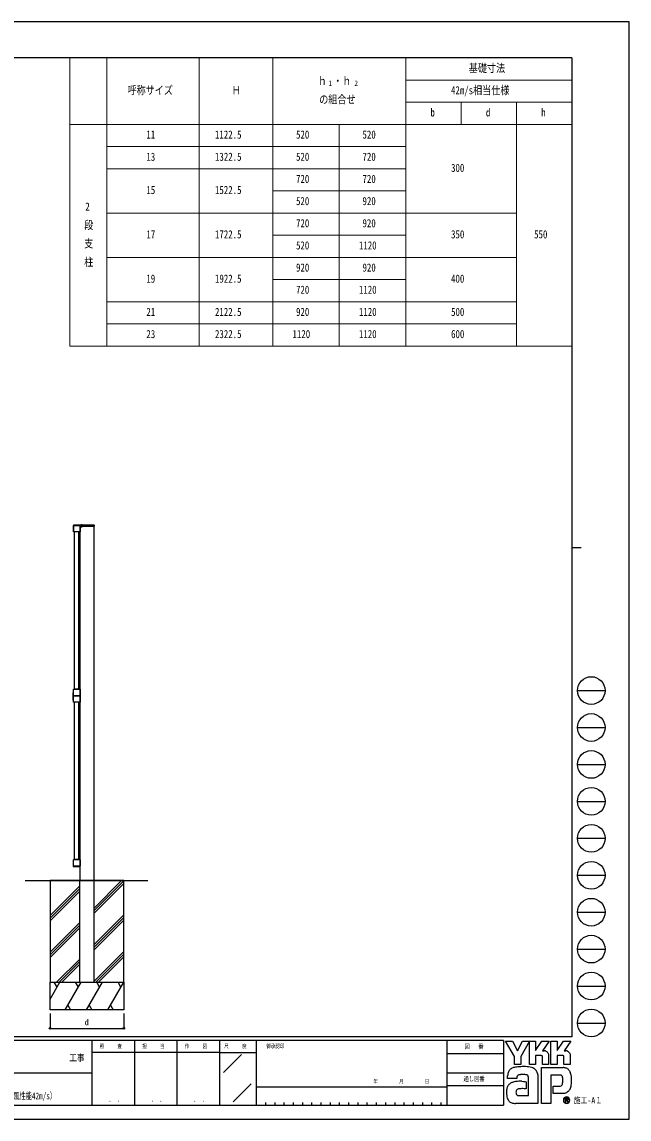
# Model space of a CAD drawing. Units: millimetres, scale not verified. Extents: x -4205 to 4205, y -2970 to 2970.
# Drawn here: x 915 to 4205, y -2970 to 2970 of the extents above; entities that cross this region are included whole.
import ezdxf
from ezdxf.enums import TextEntityAlignment as Align

# ---------------------------------------------------------------- set-up
doc = ezdxf.new("R2010")
doc.units = ezdxf.units.MM
doc.header["$LTSCALE"] = 16
doc.layers.add('0-1_TABLE1', color=7, linetype='Continuous', lineweight=18)
for name, color, linetype in [('0-2_USER1', 3, 'Continuous'), ('0-3_YKK_12', 2, 'Continuous'), ('0-4_YKK_A1', 4, 'Continuous'), ('0-5_YKK_D', 6, 'Continuous'), ('0-6_YKK_ZWAK', 7, 'Continuous')]:
    doc.layers.add(name, color=color, linetype=linetype)
doc.styles.add('ＭＳ ゴシック', font='')
doc.styles.get('ＭＳ ゴシック').set_extended_font_data('MS Gothic')

msp = doc.modelspace()

# ---------------------------------------------------------------- linework, layer by layer
at = {"layer": '0-1_TABLE1'}
for p, q in [((1175.02, 2775), (3895.02, 2775)), ((1175.02, 2775), (1175.02, 1215)), ((1375.02, 2775), (1375.02, 1215)), ((1875.02, 2775), (1875.02, 1215)), ((2275.02, 2775), (2275.02, 1215)), ((2995.02, 2775), (2995.02, 1215)), ((3895.02, 2775), (3895.02, 1215)), ((2995.02, 2655), (3895.02, 2655)), ((2995.02, 2535), (3895.02, 2535)), ((3295.02, 2535), (3295.02, 2415)), ((3595.02, 2535), (3595.02, 1215)), ((1175.02, 2415), (3895.02, 2415)), ((2635.02, 2415), (2635.02, 1215)), ((1375.02, 2295), (2995.02, 2295)), ((1375.02, 2175), (2995.02, 2175)), ((2275.02, 2055), (2995.02, 2055)), ((1375.02, 1935), (3595.02, 1935)), ((2275.02, 1815), (2995.02, 1815)), ((1375.02, 1695), (3595.02, 1695)), ((2275.02, 1575), (2995.02, 1575)), ((1375.02, 1455), (3595.02, 1455)), ((1375.02, 1335), (3595.02, 1335)), ((1175.02, 1215), (3895.02, 1215))]:
    msp.add_line(p, q, dxfattribs=at)
at = {"layer": '0-3_YKK_12'}
msp.add_line((1238.83, 251.63), (1238.83, 232.86), dxfattribs=at)
at = {"layer": '0-4_YKK_A1'}
for p, q in [((1194.59, 214.4), (1194.34, 242.69)), ((1194.6, 210.05), (1194.6, 243.55)), ((1195.63, 209.91), (1195.34, 242.4)), ((1195.58, 244.53), (1230.08, 244.53)), ((1196.83, 243.42), (1230.33, 243.42)), ((1197.13, 209.92), (1196.83, 243.42)), ((1269.83, 245.92), (1197.54, 245.92)), ((1307.33, 244.92), (1197.84, 244.92)), ((1233.33, 240.42), (1228.83, 244.92)), ((1228.83, 243.42), (1228.83, -1679.08)), ((1231.07, 243.55), (1231.07, 210.05)), ((1233.33, 240.42), (1308.83, 240.42)), ((1306.83, -1679.08), (1306.83, 240.42)), ((1308.83, 240.42), (1308.83, 243.42)), ((1195.8, 209.06), (1195.58, 209.06)), ((1197.13, 209.92), (1195.63, 209.91)), ((1195.81, 209.07), (1196.08, 209.26)), ((1203.83, 209.26), (1196.08, 209.26)), ((1199.03, 208.92), (1199.03, -642.08)), ((1227.33, 208.92), (1199.03, 208.92)), ((1204.83, 209.32), (1203.83, 209.26)), ((1220.83, 209.32), (1204.83, 209.32)), ((1210.33, 208.92), (1210.33, 209.32)), ((1222.53, 208.92), (1222.53, 209.26)), ((1222.53, 208.92), (1222.53, -642.08)), ((1223.33, 208.92), (1223.33, -642.08)), ((1229.86, 209.07), (1229.58, 209.26)), ((1230.08, 209.06), (1229.86, 209.06)), ((1194.6, -676.71), (1194.6, -643.21)), ((1195.58, -642.23), (1195.8, -642.23)), ((1195.81, -642.23), (1196.08, -642.42)), ((1204.83, -642.48), (1220.83, -642.48)), ((1210.33, -642.58), (1210.33, -642.08)), ((1220.83, -642.48), (1221.83, -642.42)), ((1221.83, -642.42), (1229.58, -642.42)), ((1222.53, -642.68), (1222.53, -642.08)), ((1229.86, -642.23), (1229.58, -642.42)), ((1229.86, -642.23), (1230.08, -642.23)), ((1231.07, -643.21), (1231.07, -676.71)), ((1193.33, -701.28), (1193.33, -661.88)), ((1193.63, -661.58), (1194.58, -661.58)), ((1194.58, -701.58), (1193.63, -701.58)), ((1194.6, -712.45), (1194.6, -678.95)), ((1230.08, -677.69), (1195.58, -677.69)), ((1195.58, -677.97), (1230.08, -677.97)), ((1231.07, -678.95), (1231.07, -712.45)), ((1195.8, -713.44), (1195.58, -713.44)), ((1195.81, -713.43), (1196.08, -713.24)), ((1203.83, -713.24), (1196.08, -713.24)), ((1199.03, -713.58), (1199.03, -1564.58)), ((1227.33, -713.58), (1199.03, -713.58)), ((1204.83, -713.18), (1203.83, -713.24)), ((1220.83, -713.18), (1204.83, -713.18)), ((1210.33, -713.58), (1210.33, -713.18)), ((1222.53, -713.58), (1222.53, -713.24)), ((1222.53, -713.58), (1222.53, -1564.58)), ((1223.33, -713.58), (1223.33, -1564.58)), ((1229.86, -713.43), (1229.58, -713.24)), ((1230.08, -713.44), (1229.86, -713.44)), ((1193.33, -1584.38), (1193.33, -1601.15)), ((1194.6, -1584.08), (1193.63, -1584.08)), ((1194.26, -1602.15), (1228.83, -1604.62)), ((1194.6, -1599.21), (1194.6, -1565.71)), ((1195.58, -1564.73), (1195.8, -1564.73)), ((1230.08, -1600.19), (1195.58, -1600.19)), ((1195.81, -1564.73), (1196.08, -1564.92)), ((1204.83, -1564.98), (1220.83, -1564.98)), ((1210.33, -1565.08), (1210.33, -1564.58)), ((1220.83, -1564.98), (1221.83, -1564.92)), ((1221.83, -1564.92), (1229.58, -1564.92)), ((1222.53, -1565.18), (1222.53, -1564.58)), ((1229.86, -1564.73), (1229.58, -1564.92)), ((1229.86, -1564.73), (1230.08, -1564.73)), ((1231.07, -1565.71), (1231.07, -1599.21)), ((932.18, -1679.08), (1597.51, -1679.08)), ((1067.83, -1868.56), (1228.83, -1707.56)), ((1067.83, -1882.7), (1228.83, -1721.7)), ((1228.83, -2229.08), (1228.83, -1679.08)), ((1306.83, -2229.08), (1306.83, -1679.08)), ((1306.83, -1841.69), (1469.45, -1679.08)), ((1306.83, -1827.55), (1455.31, -1679.08)), ((1306.83, -1855.84), (1467.83, -1694.84)), ((1067.83, -1896.84), (1228.83, -1735.85)), ((1306.83, -2025.54), (1467.83, -1864.54)), ((1306.83, -2039.68), (1467.83, -1878.68)), ((1306.83, -2053.82), (1467.83, -1892.83)), ((1067.83, -2066.55), (1228.83, -1905.55)), ((1067.83, -2080.69), (1228.83, -1919.69)), ((1067.83, -2094.83), (1228.83, -1933.84)), ((1306.83, -2223.53), (1467.83, -2062.53)), ((1315.42, -2229.08), (1467.83, -2076.67)), ((1103.29, -2229.08), (1228.83, -2103.54)), ((1117.43, -2229.08), (1228.83, -2117.68)), ((1131.58, -2229.08), (1228.83, -2131.82)), ((1329.57, -2229.08), (1467.83, -2090.81)), ((1067.83, -2320.59), (1120.67, -2229.08)), ((1105.67, -2255.06), (1090.66, -2229.08)), ((1149.53, -2379.08), (1236.14, -2229.08)), ((1221.13, -2255.06), (1206.13, -2229.08)), ((1265, -2379.08), (1351.61, -2229.08)), ((1336.61, -2255.06), (1321.6, -2229.08)), ((1380.47, -2379.08), (1467.08, -2229.08)), ((1452.07, -2255.06), (1437.07, -2229.08)), ((1164.53, -2353.1), (1179.53, -2379.08)), ((1280, -2353.1), (1295, -2379.08)), ((1395.47, -2353.1), (1410.47, -2379.08))]:
    msp.add_line(p, q, dxfattribs=at)
for points in [[(1227.33, 208.92), (1227.33, -642.08), (1199.03, -642.08)], [(1229.58, 209.26), (1221.83, 209.26), (1220.83, 209.32)], [(1196.08, -642.42), (1203.83, -642.42), (1204.83, -642.48)], [(1227.33, -713.58), (1227.33, -1564.58), (1199.03, -1564.58)], [(1229.58, -713.24), (1221.83, -713.24), (1220.83, -713.18)], [(1196.08, -1564.92), (1203.83, -1564.92), (1204.83, -1564.98)]]:
    msp.add_lwpolyline(points, dxfattribs=at)
for points in [[(1067.83, -2229.08), (1467.83, -2229.08), (1467.83, -1679.08), (1067.83, -1679.08)], [(1067.83, -2229.08), (1467.83, -2229.08), (1467.83, -2379.08), (1067.83, -2379.08)]]:
    msp.add_lwpolyline(points, close=True, dxfattribs=at)
for centre, radius, start, end in [((1197.54, 242.72), 3.2, 90, 180.5), ((1195.58, 243.55), 0.981, 90, 180), ((1197.84, 242.42), 2.5, 90, 180.5), ((1230.08, 243.55), 0.981, 0, 90), ((1269.83, 244.92), 1, 0, 90), ((1307.33, 243.42), 1.5, 0, 90), ((1195.59, 214.41), 1, 180.5, 270.5), ((1195.58, 210.05), 0.981, 180, 270), ((1230.08, 210.05), 0.981, 270, 0), ((1195.58, -643.21), 0.981, 90, 180), ((1230.08, -643.21), 0.981, 0, 90), ((1193.63, -661.88), 0.3, 90, 180), ((1193.63, -701.28), 0.3, 180, 270), ((1195.58, -676.71), 0.981, 180, 270), ((1195.58, -678.95), 0.981, 90, 180), ((1195.58, -712.45), 0.981, 180, 270), ((1230.08, -676.71), 0.981, 270, 0), ((1230.08, -678.95), 0.981, 0, 90), ((1230.08, -712.45), 0.981, 270, 0), ((1193.63, -1584.38), 0.3, 90, 180), ((1194.33, -1601.15), 1, 180, 265.91438), ((1195.58, -1565.71), 0.981, 90, 180), ((1195.58, -1599.21), 0.981, 180, 270), ((1230.08, -1565.71), 0.981, 0, 90), ((1230.08, -1599.21), 0.981, 270, 0)]:
    msp.add_arc(centre, radius, start, end, dxfattribs=at)
at = {"layer": '0-5_YKK_D'}
for p, q in [((1067.83, -2399.08), (1067.83, -2480.08)), ((1467.83, -2399.08), (1467.83, -2480.08)), ((1067.83, -2479.08), (1467.83, -2479.08))]:
    msp.add_line(p, q, dxfattribs=at)
for centre in [(1067.83, -2479.08), (1467.83, -2479.08)]:
    msp.add_circle(centre, 4.25, dxfattribs=at)
at = {"layer": '0-6_YKK_ZWAK'}
for p, q in [((3895.02, 2775), (-3904.98, 2775)), ((3895.02, 2775), (3895.02, -2525)), ((3895.02, 125), (3945.02, 125)), ((3925.02, -650), (4075.02, -650)), ((3925.02, -850), (4075.02, -850)), ((3925.02, -1050), (4075.02, -1050)), ((3925.02, -1250), (4075.02, -1250)), ((3925.02, -1450), (4075.02, -1450)), ((3925.02, -1650), (4075.02, -1650)), ((3925.02, -1850), (4075.02, -1850)), ((3925.02, -2050), (4075.02, -2050)), ((3925.02, -2250), (4075.02, -2250)), ((3925.02, -2450), (4075.02, -2450)), ((3895.02, -2525), (-3904.98, -2525)), ((1295.02, -2545), (-4.98, -2545)), ((1525.02, -2545), (1525.02, -2895)), ((1755.02, -2545), (1755.02, -2895)), ((1985.02, -2545), (1985.02, -2895)), ((2185.02, -2545), (1985.02, -2545)), ((3217.52, -2545), (2185.02, -2545)), ((2185.02, -2545), (2185.02, -2895)), ((3217.52, -2545), (3217.52, -2895)), ((3525.02, -2545), (3217.52, -2545)), ((3525.02, -2545), (3525.02, -2895)), ((1985.02, -2610), (1295.02, -2610)), ((1985.02, -2610), (2185.02, -2610)), ((2007.1, -2718.29), (2105.04, -2620.36)), ((3217.52, -2615), (3525.02, -2615)), ((-4.98, -2720), (1295.02, -2720)), ((3217.52, -2720), (3525.02, -2720)), ((2060.67, -2875.99), (2156.89, -2779.77)), ((3525.02, -2790), (3217.52, -2790)), ((2185.02, -2795), (3217.52, -2795)), ((-4.98, -2895), (1295.02, -2895)), ((1295.02, -2895), (1985.02, -2895)), ((1985.02, -2895), (2185.02, -2895)), ((2185.02, -2895), (3217.52, -2895)), ((2235.02, -2880), (2235.02, -2895)), ((2285.02, -2880), (2285.02, -2895)), ((2335.02, -2880), (2335.02, -2895)), ((2385.02, -2880), (2385.02, -2895)), ((2435.02, -2880), (2435.02, -2895)), ((2485.02, -2880), (2485.02, -2895)), ((2535.02, -2880), (2535.02, -2895)), ((2585.02, -2880), (2585.02, -2895)), ((2635.02, -2880), (2635.02, -2895)), ((2685.02, -2880), (2685.02, -2895)), ((2735.02, -2880), (2735.02, -2895)), ((2785.02, -2880), (2785.02, -2895)), ((2835.02, -2880), (2835.02, -2895)), ((2885.02, -2880), (2885.02, -2895)), ((2935.02, -2880), (2935.02, -2895)), ((2985.02, -2880), (2985.02, -2895)), ((3035.02, -2880), (3035.02, -2895)), ((3085.02, -2880), (3085.02, -2895)), ((3135.02, -2880), (3135.02, -2895)), ((3185.02, -2880), (3185.02, -2895)), ((3217.52, -2895), (3525.02, -2895)), ((3866.67, -2883.98), (3866.67, -2883.98))]:
    msp.add_line(p, q, dxfattribs=at)
for points in [[(-4205, -2970), (4205, -2970), (4205, 2970), (-4205, 2970)], [(3536.02, -2548), (3572.83, -2548), (3600.47, -2600.1), (3628.04, -2548), (3664.88, -2548), (3617.67, -2631.99), (3617.67, -2674.13), (3584.1, -2674.13), (3584.1, -2630.86)]]:
    msp.add_lwpolyline(points, close=True, dxfattribs=at)
for points in [[(1985.02, -2545), (1295.02, -2545), (1295.02, -2895)], [(3730.55, -2626.61), (3698.77, -2626.61), (3698.77, -2674.1), (3664.91, -2674.1), (3664.91, -2548), (3698.77, -2548), (3698.77, -2599.58), (3732.07, -2548), (3771.84, -2548), (3736.16, -2600.21), (3737.42, -2600.21), (3738.82, -2600.21), (3740.25, -2600.21), (3741.63, -2600.21), (3742.87, -2600.21), (3743.86, -2600.21), (3744.52, -2600.21), (3744.77, -2600.21)], [(3847.51, -2626.61), (3815.77, -2626.61), (3815.77, -2674.13), (3781.9, -2674.13), (3781.9, -2548), (3815.77, -2548), (3815.77, -2599.58), (3849.03, -2548), (3888.8, -2548), (3853.12, -2600.21), (3854.4, -2600.21), (3855.8, -2600.21), (3857.24, -2600.21), (3858.61, -2600.21), (3859.84, -2600.21), (3860.83, -2600.21), (3861.49, -2600.21), (3861.73, -2600.21)], [(3754.51, -2602.21), (3758.55, -2604.52), (3761.97, -2607.53), (3764.73, -2611.12), (3766.76, -2615.15), (3768.01, -2619.5), (3768.44, -2624.04), (3768.44, -2674.22), (3735.41, -2674.22), (3735.41, -2631.41)], [(3871.48, -2602.21), (3875.54, -2604.52), (3878.97, -2607.53), (3881.74, -2611.12), (3883.78, -2615.15), (3885.05, -2619.5), (3885.48, -2624.04), (3885.48, -2674.13), (3852.37, -2674.13), (3852.37, -2631.41)], [(3604.8, -2732.31), (3602.47, -2733.62), (3600.66, -2735.22), (3599.29, -2737.08), (3598.29, -2739.2), (3597.61, -2741.53), (3597.16, -2744.07), (3596.89, -2746.79), (3596.73, -2749.67), (3546.74, -2749.79), (3546.89, -2742.95), (3547.17, -2735.27)], [(3707.71, -2719.17), (3709.13, -2724.9), (3709.93, -2731.04), (3710.18, -2737.59), (3710.18, -2885), (3589.55, -2885)], [(3623.95, -2765.53), (3633.41, -2766.15), (3640.84, -2766.99), (3645.71, -2767.77), (3647.45, -2768.23), (3647.45, -2806.47), (3641.92, -2805.89), (3635.86, -2805.56), (3629.65, -2805.43), (3623.69, -2805.45), (3618.37, -2805.56), (3614.08, -2805.71), (3611.23, -2805.84), (3610.19, -2805.89), (3605.86, -2806.68), (3602.13, -2807.92), (3599, -2809.61), (3596.47, -2811.77), (3594.53, -2814.4), (3593.18, -2817.5), (3592.44, -2821.1), (3592.29, -2825.19), (3592.76, -2829.69), (3593.72, -2833.41), (3595.09, -2836.42), (3596.83, -2838.79), (3598.86, -2840.59), (3601.13, -2841.91), (3603.59, -2842.79), (3606.16, -2843.32), (3659.26, -2843.32), (3659.26, -2745.07), (3659.28, -2743.13), (3659.18, -2741.22), (3658.93, -2739.39), (3658.5, -2737.65), (3657.86, -2736.02), (3656.99, -2734.55), (3655.84, -2733.24), (3654.39, -2732.12)], [(3654.39, -2732.12), (3651.27, -2730.9), (3646.29, -2729.87), (3639.94, -2729.1), (3632.71, -2728.69), (3625.08, -2728.73), (3617.56, -2729.28)], [(3828.87, -2731.51), (3781.19, -2731.51), (3781.19, -2885), (3731.23, -2885), (3731.23, -2690.79), (3847.35, -2690.79)], [(3878.71, -2704.51), (3881.97, -2708.62), (3884.41, -2712.61), (3886.12, -2716.22)], [(3874.56, -2820.97), (3869.95, -2824.56), (3865.14, -2827.38), (3860.18, -2829.48), (3855.1, -2830.92), (3849.93, -2831.74), (3844.72, -2832.01), (3793.36, -2832.01), (3793.36, -2791.66), (3822.32, -2791.66), (3827.66, -2791.59), (3832.36, -2791.13), (3836.39, -2789.95)], [(3845.83, -2761), (3845.76, -2754.63), (3845.46, -2748.9), (3844.74, -2743.86), (3843.44, -2739.59)], [(3874.61, -2862.6), (3874.58, -2862.01), (3874.51, -2861.45), (3874.39, -2860.9), (3874.22, -2860.39), (3874, -2859.9), (3873.74, -2859.44), (3873.43, -2859.01), (3873.08, -2858.61), (3872.62, -2858.2), (3872.1, -2857.85), (3871.54, -2857.54), (3870.93, -2857.29), (3870.28, -2857.1), (3869.58, -2856.96), (3868.85, -2856.87), (3868.08, -2856.84), (3860.5, -2856.84), (3860.5, -2879.14), (3862.79, -2879.14), (3862.79, -2859.12), (3868.08, -2859.12), (3868.62, -2859.14), (3869.14, -2859.19), (3869.62, -2859.28), (3870.06, -2859.4), (3870.47, -2859.56), (3870.84, -2859.75), (3871.17, -2859.97), (3871.47, -2860.22)], [(3872.36, -2862.6), (3872.22, -2863.67), (3871.84, -2864.51), (3871.26, -2865.16), (3870.55, -2865.62), (3869.74, -2865.94), (3868.9, -2866.14), (3868.08, -2866.24), (3867.33, -2866.27), (3865.34, -2866.27), (3866.35, -2867.97), (3872.89, -2879.22), (3875.51, -2879.22), (3869.2, -2868.39), (3869.79, -2868.27), (3870.36, -2868.12), (3870.89, -2867.94), (3871.4, -2867.73), (3871.87, -2867.49), (3872.31, -2867.22), (3872.71, -2866.91), (3873.08, -2866.58)]]:
    msp.add_lwpolyline(points, dxfattribs=at)
for centre in [(4000.02, -650), (4000.02, -850), (4000.02, -1050), (4000.02, -1250), (4000.02, -1450), (4000.02, -1650), (4000.02, -1850), (4000.02, -2050), (4000.02, -2250), (4000.02, -2450)]:
    msp.add_circle(centre, 75, dxfattribs=at)
for centre, radius, start, end in [((3744.82, -2625.19), 24.98, 78.26798, 90.11215), ((3745.17, -2623.37), 23.12, 66.19963, 78.22058), ((3861.78, -2625.23), 25.02, 78.27851, 90.10826), ((3862.12, -2623.48), 23.23, 66.2483, 78.23226), ((3730.72, -2631.29), 4.69, 358.57817, 92.1683), ((3847.71, -2631.27), 4.67, 358.29941, 92.43455), ((3637.8, -2740.46), 90.78, 171.55622, 176.72493), ((3607.04, -2735.87), 59.68, 163.48385, 171.57982), ((3591.61, -2731.29), 43.58, 152.2125, 163.4865), ((3584.94, -2727.84), 36.07, 138.03852, 152.12015), ((3584.93, -2728.01), 36.18, 122.60463, 137.83438), ((3589.72, -2735.75), 45.28, 108.37421, 122.42809), ((3597.29, -2762.69), 73.25, 100.93159, 107.35499), ((3622.05, -2882.82), 195.9, 97.86054, 101.37938), ((3633.68, -2963.58), 277.49, 94.90201, 97.9576), ((3617.99, -2763.63), 33.98, 102.4979, 112.84632), ((3634.47, -2970.05), 284, 91.6169, 94.94971), ((3624.57, -2791.99), 63.1, 96.37207, 102.75341), ((3633.37, -2924.06), 238, 87.51794, 91.66439), ((3636.46, -2857.78), 171.65, 81.92631, 87.59083), ((3645.59, -2795.23), 108.44, 73.67137, 82.05943), ((3659.13, -2749.92), 61.15, 60.60528, 73.9085), ((3664.67, -2738.86), 48.8, 52.17347, 59.90542), ((3669.63, -2732.45), 40.69, 43.55042, 52.14561), ((3672.36, -2729.81), 36.9, 34.48659, 43.50182), ((3672.38, -2729.75), 36.85, 25.58915, 34.43128), ((3669.1, -2731.29), 40.47, 17.43089, 25.54591), ((3829.14, -2756.01), 24.5, 77.94572, 90.63794), ((3831.27, -2746.02), 14.29, 60.20991, 77.92418), ((3845.45, -2744.21), 53.45, 78.73198, 87.96551), ((3847.02, -2736.2), 45.29, 69.03034, 78.69541), ((3848.48, -2732.3), 41.13, 59.39484, 68.9885), ((3849.16, -2731.11), 39.76, 50.3012, 59.3616), ((3848.91, -2731.39), 40.13, 42.05209, 50.28551), ((3829.09, -2742.81), 62.92, 14.76267, 25.00486), ((3790.5, -2753.33), 102.92, 7.9139, 14.95041), ((3584.93, -2812.67), 42.55, 142.04688, 153.80771), ((3583.47, -2811.63), 40.76, 130.60221, 141.94427), ((3585.88, -2814.51), 44.52, 120.60724, 130.53081), ((3590.62, -2822.57), 53.87, 112.58838, 120.58162), ((3596.99, -2837.9), 70.47, 106.61303, 112.59024), ((3607.02, -2871.61), 105.64, 99.87193, 106.59825), ((3612.64, -2903.27), 137.79, 94.78469, 99.91711), ((3615.38, -2934.77), 169.41, 90.80099, 94.81812), ((3615.8, -2958.23), 192.87, 87.57779, 90.82714), ((3831.72, -2779.43), 11.51, 293.91672, 314.09376), ((3832.65, -2743.42), 11.35, 39.8078, 59.75378), ((3830.15, -2778.04), 13.6, 314.78099, 333.92928), ((3830.71, -2744.9), 13.79, 22.65544, 39.38165), ((3820.05, -2773.14), 24.83, 334.00676, 347.34989), ((3792.5, -2766.76), 53.11, 347.14308, 355.40008), ((3732.2, -2761.58), 113.62, 355.2339, 0.29193), ((3769.15, -2764.79), 124.42, 347.15166, 352.97565), ((3751.96, -2758.93), 141.87, 2.54376, 8.01251), ((3736.17, -2760.5), 157.68, 352.8937, 357.82206), ((3729.86, -2760.1), 163.99, 357.76419, 2.60674), ((3638.13, -2823.49), 97.29, 174.55588, 182.47272), ((3692.5, -2822.63), 151.65, 181.90948, 187.89042), ((3608.98, -2820.7), 68, 164.97537, 174.56739), ((3628.69, -2831.61), 87.22, 187.80471, 196.36971), ((3592.46, -2816.29), 50.9, 153.89178, 164.94341), ((3866.7, -2868.19), 17.64, 90.09157, 179.92363), ((3866.7, -2868.16), 17.61, 44.93442, 90.08536), ((3841.23, -2783.39), 50.24, 311.57033, 318.66243), ((3835.41, -2778.29), 57.97, 318.67367, 325.29112), ((3850.36, -2789.43), 39.35, 326.23251, 339.61931), ((3813.41, -2775.12), 78.97, 339.22498, 347.31457), ((3595, -2841.56), 52.09, 196.3102, 208.20993), ((3580.34, -2849.36), 35.47, 208.29777, 223.35561), ((3577.03, -2852.28), 31.07, 223.64205, 239.63663), ((3579.77, -2847.28), 36.77, 239.8785, 253.65355), ((3584.8, -2830.01), 54.75, 253.69102, 263.74909), ((3589.06, -2792.1), 92.9, 263.68487, 270.30455), ((3866.59, -2868.21), 17.53, 179.86065, 225.14399), ((3866.59, -2868.13), 15.69, 134.8007, 180.12175), ((3866.53, -2868.23), 15.62, 179.75513, 225.29722), ((3866.68, -2868.21), 17.59, 224.94536, 269.98445), ((3866.64, -2868.37), 15.61, 224.62822, 270.10973), ((3866.64, -2868.04), 15.66, 89.86602, 135.149), ((3866.71, -2868.16), 15.78, 45.03108, 90.11509), ((3866.65, -2868.14), 15.84, 270.09072, 359.90926), ((3866.68, -2868.12), 17.68, 269.98802, 314.93777), ((3869.01, -2862.5), 3.35, 358.3894, 42.86139), ((3869.07, -2862.76), 5.53, 316.37674, 1.6565), ((3866.72, -2868.17), 15.77, 0.00643, 45.07115), ((3866.84, -2868.1), 17.47, 359.78949, 45.13288), ((3866.8, -2868.24), 17.51, 314.92572, 0.23508)]:
    msp.add_arc(centre, radius, start, end, dxfattribs=at)

# ---------------------------------------------------------------- texts
at = {"layer": '0-1_TABLE1', "style": 'ＭＳ ゴシック', "width": 0.8}
for s, height, p in [('基礎寸法', 43.99, (3336.22, 2685)), ('ｈ', 43.99, (2518.75, 2615)), ('・ｈ', 43.99, (2601.95, 2615)), ('呼称サイズ', 43.99, (1487.42, 2565)), ('Ｈ', 43.99, (2052.62, 2565)), ('1', 29.33, (2576.35, 2615)), ('2', 29.33, (2717.15, 2615)), ('42m/s相当仕様', 43.99, (3240.22, 2565)), ('の組合せ', 43.99, (2526.22, 2515)), ('b', 43.99, (3129.02, 2445)), ('d', 43.99, (3429.02, 2445)), ('h', 43.99, (3729.02, 2445)), ('11', 43.99, (1589.82, 2325)), ('1122.5', 43.99, (1961.42, 2325)), ('520', 43.99, (2400.62, 2325)), ('520', 43.99, (2760.62, 2325)), ('13', 43.99, (1589.82, 2205)), ('1322.5', 43.99, (1961.42, 2205)), ('520', 43.99, (2400.62, 2205)), ('720', 43.99, (2760.62, 2205)), ('300', 43.99, (3240.62, 2145)), ('720', 43.99, (2400.62, 2085)), ('720', 43.99, (2760.62, 2085)), ('15', 43.99, (1589.82, 2025)), ('1522.5', 43.99, (1961.42, 2025)), ('520', 43.99, (2400.62, 1965)), ('920', 43.99, (2760.62, 1965)), ('2', 43.99, (1259.02, 1935)), ('720', 43.99, (2400.62, 1845)), ('920', 43.99, (2760.62, 1845)), ('段', 43.99, (1252.62, 1835)), ('1722.5', 43.99, (1961.42, 1785)), ('350', 43.99, (3240.62, 1785)), ('550', 43.99, (3690.62, 1785)), ('支', 43.99, (1252.62, 1735)), ('17', 43.99, (1589.82, 1785)), ('520', 43.99, (2400.62, 1725)), ('1120', 43.99, (2741.42, 1725)), ('柱', 43.99, (1252.62, 1635)), ('920', 43.99, (2400.62, 1605)), ('920', 43.99, (2760.62, 1605)), ('19', 43.99, (1589.82, 1545)), ('1922.5', 43.99, (1961.42, 1545)), ('400', 43.99, (3240.62, 1545)), ('720', 43.99, (2400.62, 1485)), ('1120', 43.99, (2741.42, 1485)), ('21', 43.99, (1589.82, 1365)), ('2122.5', 43.99, (1961.42, 1365)), ('920', 43.99, (2400.62, 1365)), ('1120', 43.99, (2741.42, 1365)), ('500', 43.99, (3240.62, 1365)), ('23', 43.99, (1589.82, 1245)), ('2322.5', 43.99, (1961.42, 1245)), ('1120', 43.99, (2381.42, 1245)), ('1120', 43.99, (2741.42, 1245)), ('600', 43.99, (3240.62, 1245))]:
    msp.add_text(s, height=height, dxfattribs=at).set_placement(p, align=Align.BOTTOM_LEFT)
at = {"layer": '0-2_USER1', "style": 'ＭＳ ゴシック', "width": 0.65}
msp.add_text(' 2段支柱コーナー納まり図 自立建て 自由柱（耐風性能42m/s）', height=36.66, dxfattribs=at).set_placement((124.51, -2874.17), align=Align.BOTTOM_LEFT)
at = {"layer": '0-5_YKK_D', "style": 'ＭＳ ゴシック', "width": 0.8}
msp.add_text('d', height=32.99, dxfattribs=at).set_placement((1255.83, -2472.08), align=Align.BOTTOM_LEFT)
at = {"layer": '0-6_YKK_ZWAK', "style": 'ＭＳ ゴシック', "width": 0.8}
for s, height, p in [('照     査', 21.99, (1336.42, -2592.5)), ('担     当', 21.99, (1567.22, -2592.5)), ('作     図', 21.99, (1797.22, -2592.5)), ('尺     度', 21.99, (2011.42, -2592.5)), ('御承認印', 21.99, (2239.14, -2592.5)), ('図\u3000 番', 25.66, (3313.4, -2597.5)), ('工事', 36.66, (1172.33, -2667.47)), ('年        月        日', 21.99, (2819.91, -2783.21)), ('通し図番', 25.66, (3307.8, -2772.5)), ('施工-A１', 32.99, (3905.02, -2895)), ('． ．', 25.92, (1385, -2884.35)), ('． ．', 25.92, (1615, -2884.35)), ('． ．', 25.92, (1845, -2884.35))]:
    msp.add_text(s, height=height, dxfattribs=at).set_placement(p, align=Align.BOTTOM_LEFT)

doc.saveas('drawing.dxf')
